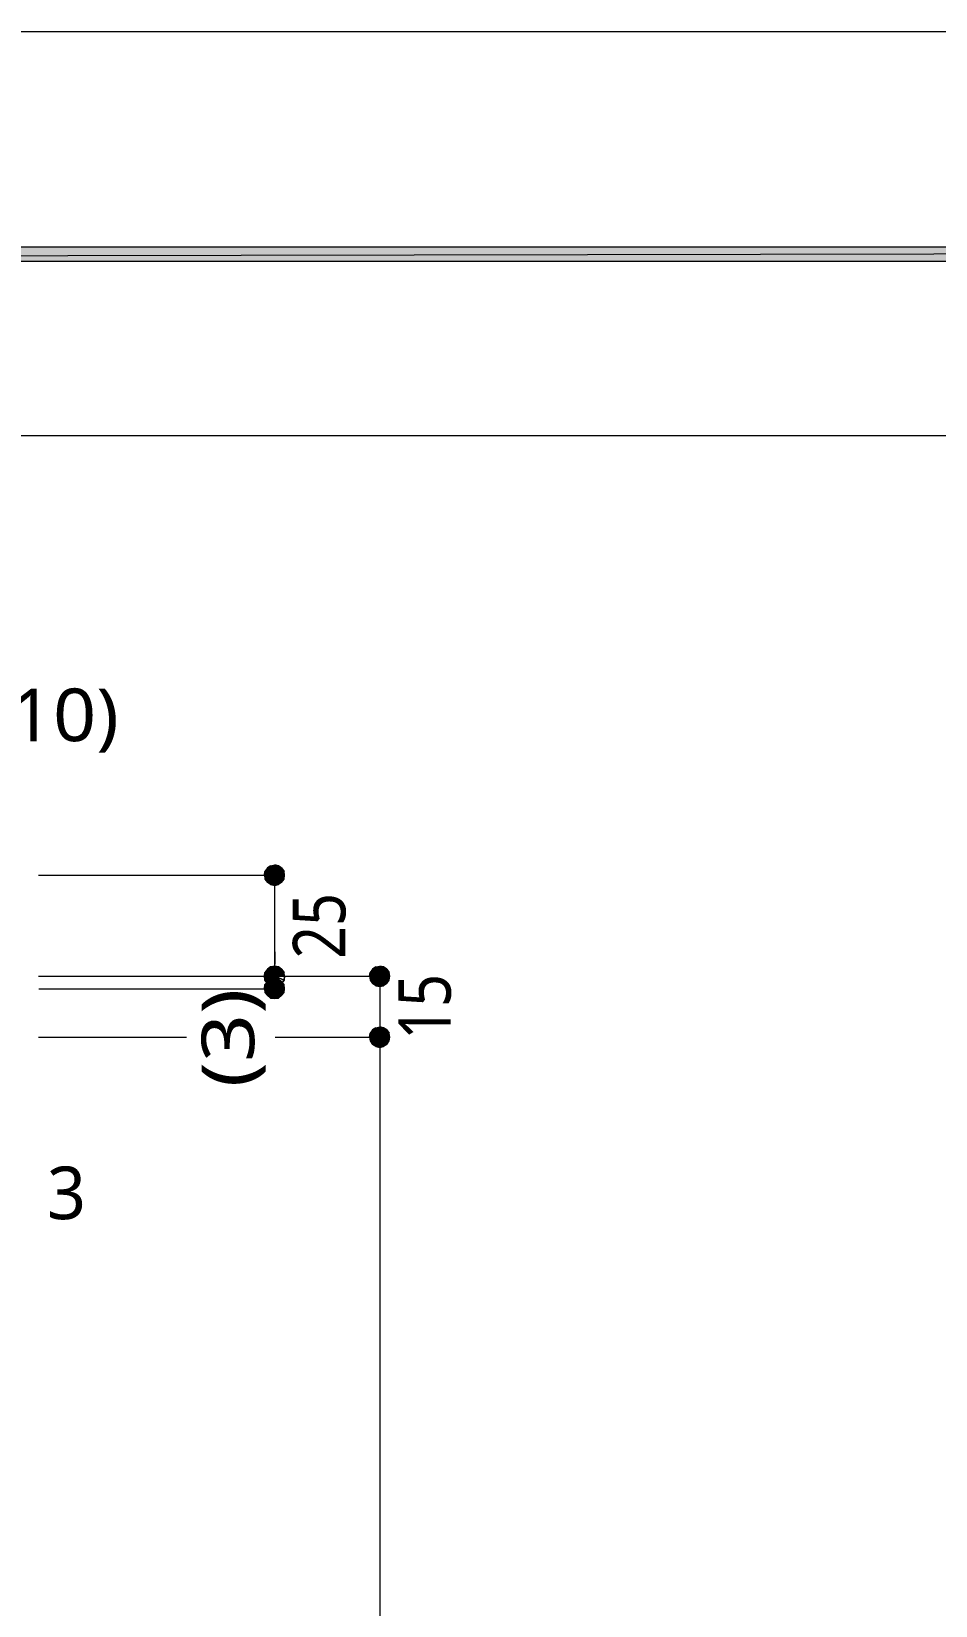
# Model space of a CAD drawing. Header units: millimetres. Extents: x 0 to 420, y 0 to 297.
# Drawn here: x 161.3 to 206, y 219.2 to 297 of the extents above; entities that cross this region are included whole.
import ezdxf
from ezdxf.enums import TextEntityAlignment as Align

# ---------------------------------------------------------------- set-up
doc = ezdxf.new("R2010")
doc.units = ezdxf.units.MM
doc.styles.add('kst32b', font='NotoSansJP-Variable.ttf')

msp = doc.modelspace()

# ---------------------------------------------------------------- hatches: boundary and pattern name
h = msp.add_hatch(color=7)
h.paths.add_polyline_path([(394.166, 285.623), (394.166, 286.321), (26.183, 285.623), (394.166, 285.623)])
h.paths.add_polyline_path([(394.166, 286.321), (26.183, 285.623), (26.183, 286.321), (394.166, 286.321)])
h = msp.add_hatch(color=7)
h.paths.add_polyline_path([(172.974, 255.63), (172.847, 255.46), (173.334, 255.27), (172.974, 255.63)])
h.paths.add_polyline_path([(172.847, 255.46), (173.334, 255.27), (172.826, 255.27), (172.847, 255.46)])
h.paths.add_polyline_path([(173.334, 255.27), (172.826, 255.27), (172.847, 255.079), (173.334, 255.27)])
h = msp.add_hatch(color=7)
h.paths.add_polyline_path([(172.847, 255.079), (172.974, 254.91), (173.334, 255.27), (172.847, 255.079)])
h.paths.add_polyline_path([(172.974, 254.91), (173.334, 255.27), (173.122, 254.804), (172.974, 254.91)])
h.paths.add_polyline_path([(173.334, 255.27), (173.122, 254.804), (173.334, 254.762), (173.334, 255.27)])
h = msp.add_hatch(color=7)
h.paths.add_polyline_path([(173.524, 255.736), (173.334, 255.778), (173.334, 255.27), (173.524, 255.736)])
h.paths.add_polyline_path([(173.334, 255.778), (173.334, 255.27), (173.122, 255.736), (173.334, 255.778)])
h.paths.add_polyline_path([(173.334, 255.27), (173.122, 255.736), (172.974, 255.63), (173.334, 255.27)])
h = msp.add_hatch(color=7)
h.paths.add_polyline_path([(173.821, 255.27), (173.8, 255.46), (173.334, 255.27), (173.821, 255.27)])
h.paths.add_polyline_path([(173.8, 255.46), (173.334, 255.27), (173.672, 255.63), (173.8, 255.46)])
h.paths.add_polyline_path([(173.334, 255.27), (173.672, 255.63), (173.524, 255.736), (173.334, 255.27)])
h = msp.add_hatch(color=7)
h.paths.add_polyline_path([(173.334, 254.762), (173.524, 254.804), (173.334, 255.27), (173.334, 254.762)])
h.paths.add_polyline_path([(173.524, 254.804), (173.334, 255.27), (173.672, 254.91), (173.524, 254.804)])
h.paths.add_polyline_path([(173.334, 255.27), (173.672, 254.91), (173.8, 255.079), (173.334, 255.27)])
for points in [[(173.8, 255.079), (173.821, 255.27), (173.334, 255.27), (173.8, 255.079)], [(178.985, 250.084), (179.028, 250.275), (178.52, 250.275), (178.985, 250.084)], [(173.8, 249.47), (173.821, 249.661), (173.334, 249.661), (173.8, 249.47)], [(178.985, 247.079), (179.028, 247.269), (178.52, 247.269), (178.985, 247.079)]]:
    msp.add_hatch(color=7).paths.add_polyline_path(points)
h = msp.add_hatch(color=7)
h.paths.add_polyline_path([(172.974, 250.634), (172.847, 250.465), (173.334, 250.275), (172.974, 250.634)])
h.paths.add_polyline_path([(172.847, 250.465), (173.334, 250.275), (172.826, 250.275), (172.847, 250.465)])
h = msp.add_hatch(color=7)
h.paths.add_polyline_path([(173.334, 250.783), (173.122, 250.74), (173.334, 250.275), (173.334, 250.783)])
h.paths.add_polyline_path([(173.122, 250.74), (173.334, 250.275), (172.974, 250.634), (173.122, 250.74)])
h.paths.add_polyline_path([(173.334, 250.275), (172.974, 250.634), (172.847, 250.465), (173.334, 250.275)])
h = msp.add_hatch(color=7)
h.paths.add_polyline_path([(173.524, 250.74), (173.334, 250.783), (173.334, 250.275), (173.524, 250.74)])
h.paths.add_polyline_path([(173.334, 250.783), (173.334, 250.275), (173.122, 250.74), (173.334, 250.783)])
h.paths.add_polyline_path([(173.334, 250.275), (173.122, 250.74), (172.974, 250.634), (173.334, 250.275)])
h = msp.add_hatch(color=7)
h.paths.add_polyline_path([(173.8, 250.465), (173.672, 250.634), (173.334, 250.275), (173.8, 250.465)])
h.paths.add_polyline_path([(173.672, 250.634), (173.334, 250.275), (173.524, 250.74), (173.672, 250.634)])
h.paths.add_polyline_path([(173.334, 250.275), (173.524, 250.74), (173.334, 250.783), (173.334, 250.275)])
h = msp.add_hatch(color=7)
h.paths.add_polyline_path([(173.821, 250.275), (173.8, 250.465), (173.334, 250.275), (173.821, 250.275)])
h.paths.add_polyline_path([(173.8, 250.465), (173.334, 250.275), (173.672, 250.634), (173.8, 250.465)])
h.paths.add_polyline_path([(173.334, 250.275), (173.672, 250.634), (173.524, 250.74), (173.334, 250.275)])
h = msp.add_hatch(color=7)
h.paths.add_polyline_path([(178.16, 250.634), (178.054, 250.465), (178.52, 250.275), (178.16, 250.634)])
h.paths.add_polyline_path([(178.054, 250.465), (178.52, 250.275), (178.012, 250.275), (178.054, 250.465)])
h.paths.add_polyline_path([(178.52, 250.275), (178.012, 250.275), (178.054, 250.084), (178.52, 250.275)])
h = msp.add_hatch(color=7)
h.paths.add_polyline_path([(178.71, 250.74), (178.52, 250.783), (178.52, 250.275), (178.71, 250.74)])
h.paths.add_polyline_path([(178.52, 250.783), (178.52, 250.275), (178.329, 250.74), (178.52, 250.783)])
h.paths.add_polyline_path([(178.52, 250.275), (178.329, 250.74), (178.16, 250.634), (178.52, 250.275)])
h = msp.add_hatch(color=7)
h.paths.add_polyline_path([(179.028, 250.275), (178.985, 250.465), (178.52, 250.275), (179.028, 250.275)])
h.paths.add_polyline_path([(178.985, 250.465), (178.52, 250.275), (178.879, 250.634), (178.985, 250.465)])
h.paths.add_polyline_path([(178.52, 250.275), (178.879, 250.634), (178.71, 250.74), (178.52, 250.275)])
h = msp.add_hatch(color=7)
h.paths.add_polyline_path([(172.847, 250.465), (172.826, 250.275), (173.334, 250.275), (172.847, 250.465)])
h.paths.add_polyline_path([(172.826, 250.275), (173.334, 250.275), (172.847, 250.084), (172.826, 250.275)])
h.paths.add_polyline_path([(173.334, 250.275), (172.847, 250.084), (172.974, 249.915), (173.334, 250.275)])
h = msp.add_hatch(color=7)
h.paths.add_polyline_path([(172.826, 250.275), (172.847, 250.084), (173.334, 250.275), (172.826, 250.275)])
h.paths.add_polyline_path([(172.847, 250.084), (173.334, 250.275), (172.974, 249.915), (172.847, 250.084)])
h.paths.add_polyline_path([(173.334, 250.275), (172.974, 249.915), (173.122, 249.809), (173.334, 250.275)])
h = msp.add_hatch(color=7)
h.paths.add_polyline_path([(172.974, 250.021), (172.847, 249.872), (173.334, 249.661), (172.974, 250.021)])
h.paths.add_polyline_path([(172.847, 249.872), (173.334, 249.661), (172.826, 249.661), (172.847, 249.872)])
h.paths.add_polyline_path([(173.334, 249.661), (172.826, 249.661), (172.847, 249.47), (173.334, 249.661)])
h = msp.add_hatch(color=7)
h.paths.add_polyline_path([(172.974, 249.915), (173.122, 249.809), (173.334, 250.275), (172.974, 249.915)])
h.paths.add_polyline_path([(173.122, 249.809), (173.334, 250.275), (173.334, 249.767), (173.122, 249.809)])
h.paths.add_polyline_path([(173.334, 250.275), (173.334, 249.767), (173.524, 249.809), (173.334, 250.275)])
h = msp.add_hatch(color=7)
h.paths.add_polyline_path([(173.524, 250.148), (173.334, 250.169), (173.334, 249.661), (173.524, 250.148)])
h.paths.add_polyline_path([(173.334, 250.169), (173.334, 249.661), (173.122, 250.148), (173.334, 250.169)])
h.paths.add_polyline_path([(173.334, 249.661), (173.122, 250.148), (172.974, 250.021), (173.334, 249.661)])
h = msp.add_hatch(color=7)
h.paths.add_polyline_path([(173.122, 249.809), (173.334, 249.767), (173.334, 250.275), (173.122, 249.809)])
h.paths.add_polyline_path([(173.334, 249.767), (173.334, 250.275), (173.524, 249.809), (173.334, 249.767)])
h.paths.add_polyline_path([(173.334, 250.275), (173.524, 249.809), (173.672, 249.915), (173.334, 250.275)])
h = msp.add_hatch(color=7)
h.paths.add_polyline_path([(173.672, 249.915), (173.8, 250.084), (173.334, 250.275), (173.672, 249.915)])
h.paths.add_polyline_path([(173.8, 250.084), (173.334, 250.275), (173.821, 250.275), (173.8, 250.084)])
h.paths.add_polyline_path([(173.334, 250.275), (173.821, 250.275), (173.8, 250.465), (173.334, 250.275)])
h = msp.add_hatch(color=7)
h.paths.add_polyline_path([(173.524, 249.809), (173.672, 249.915), (173.334, 250.275), (173.524, 249.809)])
h.paths.add_polyline_path([(173.672, 249.915), (173.334, 250.275), (173.8, 250.084), (173.672, 249.915)])
h.paths.add_polyline_path([(173.334, 250.275), (173.8, 250.084), (173.821, 250.275), (173.334, 250.275)])
h = msp.add_hatch(color=7)
h.paths.add_polyline_path([(173.821, 249.661), (173.8, 249.872), (173.334, 249.661), (173.821, 249.661)])
h.paths.add_polyline_path([(173.8, 249.872), (173.334, 249.661), (173.672, 250.021), (173.8, 249.872)])
h.paths.add_polyline_path([(173.334, 249.661), (173.672, 250.021), (173.524, 250.148), (173.334, 249.661)])
h = msp.add_hatch(color=7)
h.paths.add_polyline_path([(178.054, 250.084), (178.16, 249.915), (178.52, 250.275), (178.054, 250.084)])
h.paths.add_polyline_path([(178.16, 249.915), (178.52, 250.275), (178.329, 249.809), (178.16, 249.915)])
h.paths.add_polyline_path([(178.52, 250.275), (178.329, 249.809), (178.52, 249.767), (178.52, 250.275)])
h = msp.add_hatch(color=7)
h.paths.add_polyline_path([(178.52, 249.767), (178.71, 249.809), (178.52, 250.275), (178.52, 249.767)])
h.paths.add_polyline_path([(178.71, 249.809), (178.52, 250.275), (178.879, 249.915), (178.71, 249.809)])
h.paths.add_polyline_path([(178.52, 250.275), (178.879, 249.915), (178.985, 250.084), (178.52, 250.275)])
h = msp.add_hatch(color=7)
h.paths.add_polyline_path([(172.847, 249.47), (172.974, 249.322), (173.334, 249.661), (172.847, 249.47)])
h.paths.add_polyline_path([(172.974, 249.322), (173.334, 249.661), (173.122, 249.195), (172.974, 249.322)])
h.paths.add_polyline_path([(173.334, 249.661), (173.122, 249.195), (173.334, 249.174), (173.334, 249.661)])
h = msp.add_hatch(color=7)
h.paths.add_polyline_path([(173.334, 249.174), (173.524, 249.195), (173.334, 249.661), (173.334, 249.174)])
h.paths.add_polyline_path([(173.524, 249.195), (173.334, 249.661), (173.672, 249.322), (173.524, 249.195)])
h.paths.add_polyline_path([(173.334, 249.661), (173.672, 249.322), (173.8, 249.47), (173.334, 249.661)])
h = msp.add_hatch(color=7)
h.paths.add_polyline_path([(178.16, 247.629), (178.054, 247.459), (178.52, 247.269), (178.16, 247.629)])
h.paths.add_polyline_path([(178.054, 247.459), (178.52, 247.269), (178.012, 247.269), (178.054, 247.459)])
h.paths.add_polyline_path([(178.52, 247.269), (178.012, 247.269), (178.054, 247.079), (178.52, 247.269)])
h = msp.add_hatch(color=7)
h.paths.add_polyline_path([(178.71, 247.735), (178.52, 247.777), (178.52, 247.269), (178.71, 247.735)])
h.paths.add_polyline_path([(178.52, 247.777), (178.52, 247.269), (178.329, 247.735), (178.52, 247.777)])
h.paths.add_polyline_path([(178.52, 247.269), (178.329, 247.735), (178.16, 247.629), (178.52, 247.269)])
h = msp.add_hatch(color=7)
h.paths.add_polyline_path([(179.028, 247.269), (178.985, 247.459), (178.52, 247.269), (179.028, 247.269)])
h.paths.add_polyline_path([(178.985, 247.459), (178.52, 247.269), (178.879, 247.629), (178.985, 247.459)])
h.paths.add_polyline_path([(178.52, 247.269), (178.879, 247.629), (178.71, 247.735), (178.52, 247.269)])
h = msp.add_hatch(color=7)
h.paths.add_polyline_path([(178.054, 247.079), (178.16, 246.909), (178.52, 247.269), (178.054, 247.079)])
h.paths.add_polyline_path([(178.16, 246.909), (178.52, 247.269), (178.329, 246.803), (178.16, 246.909)])
h.paths.add_polyline_path([(178.52, 247.269), (178.329, 246.803), (178.52, 246.761), (178.52, 247.269)])
h = msp.add_hatch(color=7)
h.paths.add_polyline_path([(178.52, 246.761), (178.71, 246.803), (178.52, 247.269), (178.52, 246.761)])
h.paths.add_polyline_path([(178.71, 246.803), (178.52, 247.269), (178.879, 246.909), (178.71, 246.803)])
h.paths.add_polyline_path([(178.52, 247.269), (178.879, 246.909), (178.985, 247.079), (178.52, 247.269)])

# ---------------------------------------------------------------- linework, layer by layer
at = {"lineweight": 13}
for points in [[(0.191, 0), (0.191, 296.968), (420.158, 296.968), (420.158, 0)], [(173.334, 251.481), (173.334, 250.867)]]:
    msp.add_lwpolyline(points, close=True, dxfattribs=at)
at = {"lineweight": 0}
for points in [[(394.166, 285.623), (394.166, 286.321), (26.183, 285.623)], [(394.166, 286.321), (26.183, 285.623), (26.183, 286.321)], [(172.847, 255.46), (173.334, 255.27), (172.826, 255.27)], [(173.334, 255.27), (172.826, 255.27), (172.847, 255.079)], [(172.974, 255.63), (172.847, 255.46), (173.334, 255.27)], [(172.847, 255.079), (172.974, 254.91), (173.334, 255.27)], [(173.334, 255.27), (173.122, 255.736), (172.974, 255.63)], [(172.974, 254.91), (173.334, 255.27), (173.122, 254.804)], [(173.334, 255.778), (173.334, 255.27), (173.122, 255.736)], [(173.334, 255.27), (173.122, 254.804), (173.334, 254.762)], [(173.524, 255.736), (173.334, 255.778), (173.334, 255.27)], [(173.334, 255.27), (173.672, 255.63), (173.524, 255.736)], [(173.8, 255.46), (173.334, 255.27), (173.672, 255.63)], [(173.821, 255.27), (173.8, 255.46), (173.334, 255.27)], [(173.334, 254.762), (173.524, 254.804), (173.334, 255.27)], [(173.524, 254.804), (173.334, 255.27), (173.672, 254.91)], [(173.334, 255.27), (173.672, 254.91), (173.8, 255.079)], [(173.8, 255.079), (173.821, 255.27), (173.334, 255.27)], [(173.334, 250.275), (172.974, 250.634), (172.847, 250.465)], [(172.974, 250.634), (172.847, 250.465), (173.334, 250.275)], [(173.122, 250.74), (173.334, 250.275), (172.974, 250.634)], [(173.334, 250.275), (173.122, 250.74), (172.974, 250.634)], [(173.334, 250.783), (173.122, 250.74), (173.334, 250.275)], [(173.334, 250.783), (173.334, 250.275), (173.122, 250.74)], [(173.334, 250.275), (173.524, 250.74), (173.334, 250.783)], [(173.524, 250.74), (173.334, 250.783), (173.334, 250.275)], [(173.672, 250.634), (173.334, 250.275), (173.524, 250.74)], [(173.334, 250.275), (173.672, 250.634), (173.524, 250.74)], [(173.8, 250.465), (173.672, 250.634), (173.334, 250.275)], [(173.8, 250.465), (173.334, 250.275), (173.672, 250.634)], [(178.16, 250.634), (178.054, 250.465), (178.52, 250.275)], [(178.52, 250.275), (178.329, 250.74), (178.16, 250.634)], [(178.52, 250.783), (178.52, 250.275), (178.329, 250.74)], [(178.71, 250.74), (178.52, 250.783), (178.52, 250.275)], [(178.52, 250.275), (178.879, 250.634), (178.71, 250.74)], [(178.985, 250.465), (178.52, 250.275), (178.879, 250.634)], [(172.847, 250.465), (172.826, 250.275), (173.334, 250.275)], [(172.847, 250.465), (173.334, 250.275), (172.826, 250.275)], [(172.826, 250.275), (172.847, 250.084), (173.334, 250.275)], [(172.826, 250.275), (173.334, 250.275), (172.847, 250.084)], [(172.847, 249.872), (173.334, 249.661), (172.826, 249.661)], [(172.847, 250.084), (173.334, 250.275), (172.974, 249.915)], [(173.334, 250.275), (172.847, 250.084), (172.974, 249.915)], [(172.974, 250.021), (172.847, 249.872), (173.334, 249.661)], [(173.334, 250.275), (172.974, 249.915), (173.122, 249.809)], [(172.974, 249.915), (173.122, 249.809), (173.334, 250.275)], [(173.334, 249.661), (173.122, 250.148), (172.974, 250.021)], [(173.122, 249.809), (173.334, 249.767), (173.334, 250.275)], [(173.122, 249.809), (173.334, 250.275), (173.334, 249.767)], [(173.334, 250.169), (173.334, 249.661), (173.122, 250.148)], [(173.334, 250.275), (173.821, 250.275), (173.8, 250.465)], [(173.821, 250.275), (173.8, 250.465), (173.334, 250.275)], [(173.334, 249.767), (173.334, 250.275), (173.524, 249.809)], [(173.334, 250.275), (173.524, 249.809), (173.672, 249.915)], [(173.672, 249.915), (173.8, 250.084), (173.334, 250.275)], [(173.8, 250.084), (173.334, 250.275), (173.821, 250.275)], [(173.334, 250.275), (173.334, 249.767), (173.524, 249.809)], [(173.524, 249.809), (173.672, 249.915), (173.334, 250.275)], [(173.672, 249.915), (173.334, 250.275), (173.8, 250.084)], [(173.334, 250.275), (173.8, 250.084), (173.821, 250.275)], [(173.524, 250.148), (173.334, 250.169), (173.334, 249.661)], [(173.334, 249.661), (173.672, 250.021), (173.524, 250.148)], [(173.8, 249.872), (173.334, 249.661), (173.672, 250.021)], [(173.821, 249.661), (173.8, 249.872), (173.334, 249.661)], [(178.054, 250.465), (178.52, 250.275), (178.012, 250.275)], [(178.52, 250.275), (178.012, 250.275), (178.054, 250.084)], [(178.054, 250.084), (178.16, 249.915), (178.52, 250.275)], [(178.16, 249.915), (178.52, 250.275), (178.329, 249.809)], [(178.52, 250.275), (178.329, 249.809), (178.52, 249.767)], [(179.028, 250.275), (178.985, 250.465), (178.52, 250.275)], [(178.52, 249.767), (178.71, 249.809), (178.52, 250.275)], [(178.71, 249.809), (178.52, 250.275), (178.879, 249.915)], [(178.52, 250.275), (178.879, 249.915), (178.985, 250.084)], [(178.985, 250.084), (179.028, 250.275), (178.52, 250.275)], [(173.334, 249.661), (172.826, 249.661), (172.847, 249.47)], [(172.847, 249.47), (172.974, 249.322), (173.334, 249.661)], [(172.974, 249.322), (173.334, 249.661), (173.122, 249.195)], [(173.334, 249.661), (173.122, 249.195), (173.334, 249.174)], [(173.334, 249.174), (173.524, 249.195), (173.334, 249.661)], [(173.524, 249.195), (173.334, 249.661), (173.672, 249.322)], [(173.334, 249.661), (173.672, 249.322), (173.8, 249.47)], [(173.8, 249.47), (173.821, 249.661), (173.334, 249.661)], [(178.054, 247.459), (178.52, 247.269), (178.012, 247.269)], [(178.16, 247.629), (178.054, 247.459), (178.52, 247.269)], [(178.52, 247.269), (178.329, 247.735), (178.16, 247.629)], [(178.52, 247.777), (178.52, 247.269), (178.329, 247.735)], [(178.71, 247.735), (178.52, 247.777), (178.52, 247.269)], [(178.52, 247.269), (178.879, 247.629), (178.71, 247.735)], [(178.985, 247.459), (178.52, 247.269), (178.879, 247.629)], [(179.028, 247.269), (178.985, 247.459), (178.52, 247.269)], [(178.52, 247.269), (178.012, 247.269), (178.054, 247.079)], [(178.054, 247.079), (178.16, 246.909), (178.52, 247.269)], [(178.16, 246.909), (178.52, 247.269), (178.329, 246.803)], [(178.52, 247.269), (178.329, 246.803), (178.52, 246.761)], [(178.52, 246.761), (178.71, 246.803), (178.52, 247.269)], [(178.71, 246.803), (178.52, 247.269), (178.879, 246.909)], [(178.52, 247.269), (178.879, 246.909), (178.985, 247.079)], [(178.985, 247.079), (179.028, 247.269), (178.52, 247.269)]]:
    msp.add_lwpolyline(points, close=True, dxfattribs=at)
at = {"lineweight": 13}
for points in [[(394.166, 276.987), (26.183, 276.987)], [(161.65, 255.27), (173.588, 255.27)], [(173.334, 249.661), (173.334, 250.275), (173.334, 255.27)], [(161.65, 250.275), (178.52, 250.275)], [(178.52, 250.275), (178.52, 247.269)], [(161.671, 249.661), (173.355, 249.661)], [(161.65, 247.269), (168.974, 247.269)], [(173.355, 247.269), (178.562, 247.269)], [(178.52, 247.269), (178.52, 193.823)]]:
    msp.add_lwpolyline(points, dxfattribs=at)

# ---------------------------------------------------------------- texts
at = {"style": 'kst32b'}
for s, p, p2 in [('(10)', (159.131, 261.895), (165.628, 261.895)), ('25', (176.826, 251.142), (176.826, 254.391)), ('15', (182.033, 247.142), (182.033, 250.391)), ('(3)', (172.318, 244.792), (172.318, 249.665))]:
    msp.add_text(s, height=2.5989, dxfattribs=at).set_placement(p, p2, align=Align.FIT)
msp.add_text('3', height=2.599, dxfattribs=at).set_placement((162.073, 238.273))

doc.saveas('drawing.dxf')
